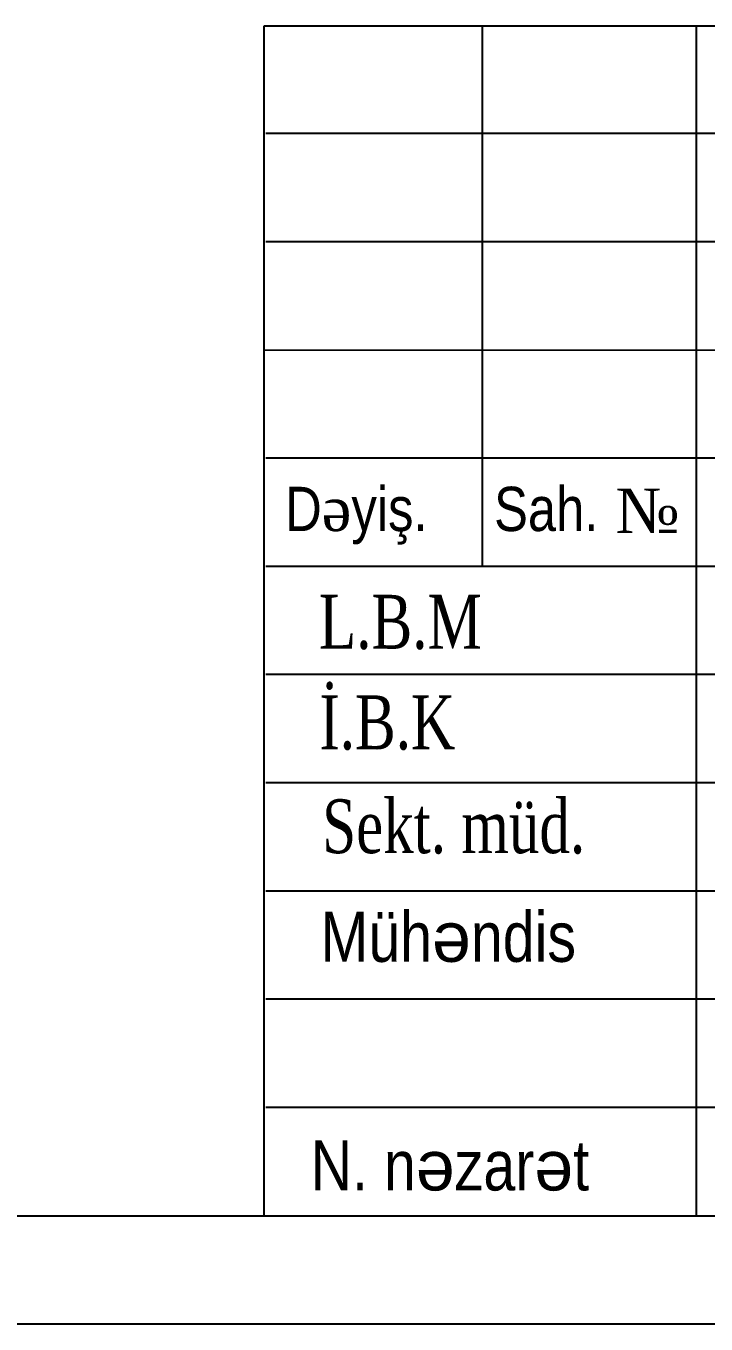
# Model space of a CAD drawing. Header units: millimetres. Extents: x 1321639 to 1366864, y -922319 to -736703.
# Drawn here: x 1344251 to 1347785, y -768653 to -761905 of the extents above; entities that cross this region are included whole.
import ezdxf

# ---------------------------------------------------------------- set-up
doc = ezdxf.new("R2010")
doc.units = ezdxf.units.MM
doc.styles.add('400', font='times.ttf', dxfattribs={"width": 0.75, "height": 300})
doc.styles.add('RomanS', font='times.ttf', dxfattribs={"height": 300})
doc.styles.add('style6', font='ARIALN.TTF', dxfattribs={"height": 300})

# ---------------------------------------------------------------- blocks, each defined once
blk = doc.blocks.new('dfvdvbvrtb')
at = {"lineweight": 25, "ltscale": 15}
for p, q in [((1504117.1, -146491.3), (1504117.1, -140991.3)), ((1504117.1, -140991.3), (1522617.1, -140991.3)), ((1505124.8, -143487.5), (1505124.8, -140991.4)), ((1506114.6, -146491.3), (1506114.6, -140991.3)), ((1504124.8, -141487.5), (1510617.1, -141487.5)), ((1504124.8, -141987.5), (1510617.1, -141987.5)), ((1510604.9, -142494.5), (1504115.7, -142490)), ((1504124.8, -142987.5), (1510617.1, -142987.5)), ((1504124.8, -143487.5), (1510617.1, -143487.5)), ((1504124.8, -143987.5), (1510617.1, -143987.5)), ((1504124.8, -144487.5), (1510617.1, -144487.5)), ((1504124.8, -144987.5), (1510617.1, -144987.5)), ((1504124.8, -145487.5), (1510617.1, -145487.5)), ((1504124.8, -145987.5), (1510617.1, -145987.5)), ((1484917.1, -146490), (1522617.1, -146490))]:
    blk.add_line(p, q, dxfattribs=at)
at = {"lineweight": 5, "ltscale": 15}
for p, q in [((1504117.1, -140991.3), (1506117.1, -140991.3)), ((1506117.1, -140991.3), (1508117.1, -140991.3)), ((1504124.8, -143487.5), (1505124.8, -143487.5))]:
    blk.add_line(p, q, dxfattribs=at)
at = {"lineweight": 25}
blk.add_line((1523117.1, -146990), (1482917.1, -146990), dxfattribs=at)
at = {"lineweight": 25, "attachment_point": 1}
for s, insert, char_height, width, style in [('D{\\fTimes New Roman|b0|i0|c238|p18;ə\\fArial Narrow|b0|i0|c238|p34;yiş.}', (1504214.3, -143121), 204.444, 6178.528, 'style6'), ('{\\fArial Narrow|b0|i0|c238|p34; Sah.}', (1505114, -143121), 204.444, 6178.528, 'style6'), ('№ ', (1505739.3, -143128.9), 205.92, 5612.26, 'RomanS'), ('{\\fArial Narrow|b0|i0|c238|p34;Müh\\fArial|b0|i0|c238|p34;ə\\fArial Narrow|b0|i0|c238|p34;ndis}', (1504377.4, -145085.1), 231.111, 6706.055, 'style6'), ('N. n{\\fArial|b0|i0|c238|p34;ə\\fArial Narrow|b0|i0|c238|p34;zar\\fArial|b0|i0|c238|p34;ə\\fArial Narrow|b0|i0|c238|p34;t}', (1504332.2, -146141.7), 231.1111, 6706.055, 'style6')]:
    blk.add_mtext(s, dxfattribs=dict(at, insert=insert, char_height=char_height, width=width, style=style))
at = {"lineweight": 25, "ltscale": 15, "char_height": 249.103, "width": 7517.104, "attachment_point": 1, "style": '400'}
for s, insert in [('{\\fTimes New Roman|b0|i0|c238|p18;L}.{\\fTimes New Roman|b0|i0|c238|p18;B}.М', (1504370, -143620.1)), ('{\\fTimes New Roman|b0|i0|c238|p18;İ.B.K}', (1504372.2, -144084.8)), ('{\\fTimes New Roman|b0|i0|c238|p18;Sekt. müd.}', (1504385, -144564.9))]:
    blk.add_mtext(s, dxfattribs=dict(at, insert=insert))

msp = doc.modelspace()

# ---------------------------------------------------------------- block references
at = {"color": 0, "xscale": 1.124999992691796, "yscale": 1.124999992691796, "zscale": 1.124999992691796}
msp.add_blockref('dfvdvbvrtb', (-346642.732, -603289.399), dxfattribs=at)

doc.saveas('drawing.dxf')
